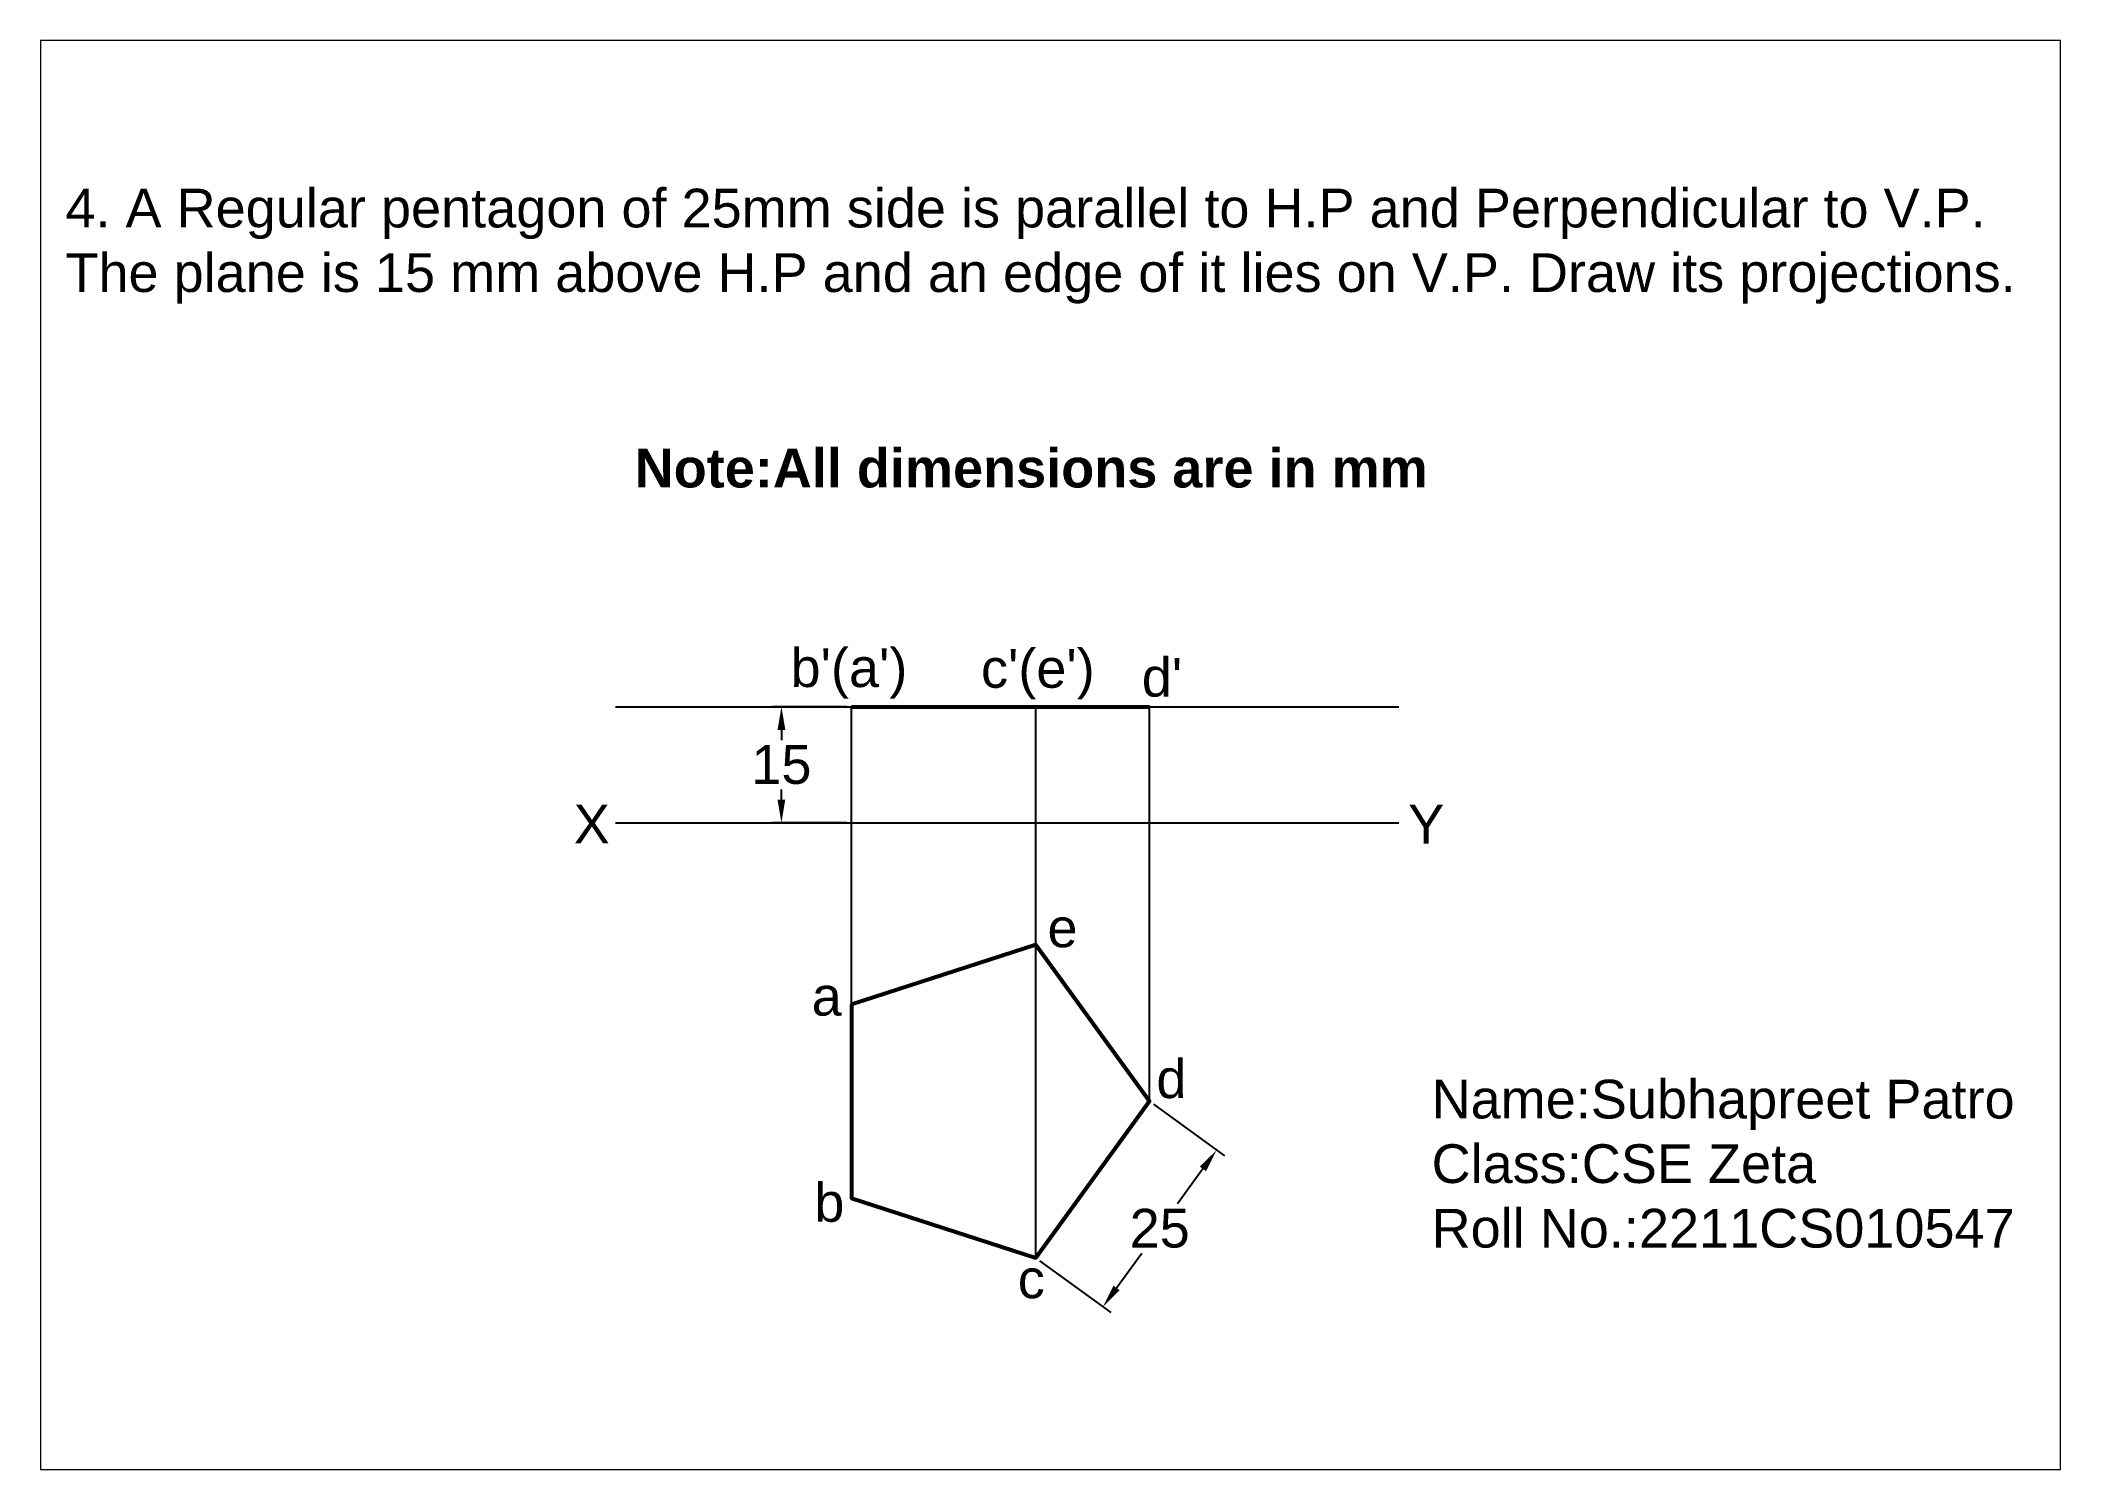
# Paper-space layout 'Layout4' of a CAD drawing. Header units: millimetres. Extents: x 30 to 267, y 21 to 189.
# The model-space entities are those that its viewports show. They can reach past a viewport. Long polylines and large blocks are cut down to what shows.
import ezdxf

# ---------------------------------------------------------------- set-up
doc = ezdxf.new("R2010")
doc.units = ezdxf.units.MM
doc.header["$PDMODE"] = 35
doc.header["$PDSIZE"] = 5
doc.styles.get("Standard").update_dxf_attribs({"font": 'arial.ttf'})
doc.dimstyles.new('ISO-25', dxfattribs={"dimtxt": 5, "dimasz": 3, "dimexe": 1.25, "dimexo": 0.625, "dimtad": 1, "dimtih": 1, "dimtoh": 1, "dimdec": 0, "dimtxsty": 'Standard', "dimcen": 2.5, "dimadec": 0, "dimazin": 0, "dimtfac": 1, "dimtdec": 0, "dimtmove": 0, "dimatfit": 3, "dimfxl": 1, "dimarcsym": 0})

# ---------------------------------------------------------------- blocks, each defined once
blk = doc.blocks.new('*D20')
at = {"color": 0, "lineweight": -2, "transparency": 16777216}
for p, q in [((1324.97, 171.52), (1315.27, 171.52)), ((1316.52, 168.52), (1316.52, 167.2)), ((1316.52, 159.52), (1316.52, 160.84)), ((1324.97, 156.52), (1315.27, 156.52))]:
    blk.add_line(p, q, dxfattribs=at)
at = {"color": 0, "transparency": 16777216}
for points in [[(1316.02, 168.52), (1317.02, 168.52), (1316.52, 171.52)], [(1316.02, 159.52), (1317.02, 159.52), (1316.52, 156.52)]]:
    blk.add_solid(points, dxfattribs=at)
at = {"layer": 'Defpoints', "color": 0, "transparency": 16777216}
for p in [(1316.52, 171.52), (1325.59, 171.52), (1325.59, 156.52)]:
    blk.add_point(p, dxfattribs=at)
at = {"color": 0, "transparency": 16777216, "insert": (1316.52, 164.02), "char_height": 5, "attachment_point": 5}
blk.add_mtext('15', dxfattribs=at)
blk = doc.blocks.new('*D21')
at = {"color": 0, "lineweight": -2, "transparency": 16777216}
for p, q in [((1364.57, 120.2), (1373.75, 113.53)), ((1370.98, 111.84), (1367.7, 107.33)), ((1349.87, 99.98), (1359.06, 93.3)), ((1359.81, 96.47), (1363.09, 100.97))]:
    blk.add_line(p, q, dxfattribs=at)
at = {"color": 0, "transparency": 16777216}
for points in [[(1370.57, 112.13), (1371.38, 111.54), (1372.74, 114.26)], [(1359.41, 96.76), (1360.21, 96.17), (1358.05, 94.04)]]:
    blk.add_solid(points, dxfattribs=at)
at = {"layer": 'Defpoints', "color": 0, "transparency": 16777216}
for p in [(1364.06, 120.57), (1372.74, 114.26), (1349.37, 100.34)]:
    blk.add_point(p, dxfattribs=at)
at = {"color": 0, "transparency": 16777216, "insert": (1365.39, 104.15), "char_height": 5, "attachment_point": 5}
blk.add_mtext('25', dxfattribs=at)

msp = doc.modelspace()

# ---------------------------------------------------------------- linework, layer by layer
for p, q in [((1295.07, 171.52), (1396.3, 171.52)), ((1325.59, 156.52), (1325.59, 171.52)), ((1349.37, 156.52), (1349.37, 171.52)), ((1364.06, 156.52), (1364.06, 171.52)), ((1295.07, 156.52), (1396.3, 156.52)), ((1325.59, 133.07), (1325.59, 156.52)), ((1349.37, 140.79), (1349.37, 156.52)), ((1364.06, 120.57), (1364.06, 156.52)), ((1349.37, 100.34), (1349.37, 140.79))]:
    msp.add_line(p, q)
at = {"lineweight": 53}
msp.add_line((1325.59, 171.52), (1364.06, 171.52), dxfattribs=at)
msp.add_lwpolyline([(1325.59, 133.07), (1325.59, 108.07), (1349.37, 100.34), (1364.06, 120.57), (1349.37, 140.79)], close=True, dxfattribs=at)

# ---------------------------------------------------------------- texts
at = {"char_height": 5, "attachment_point": 1}
for s, width, insert in [('4. A Regular pentagon of 25mm side is parallel to H.P and Perpendicular to V.P. \\PThe plane is 15 mm above H.P and an edge of it lies on V.P. Draw its projections.', 291.5242, (1224.02, 238.4)), ('{\\fArial|b1|i0|c0|p34;Note:All dimensions are in mm}', 127.5297, (1297.56, 204.82)), ("b'(a')", 21.3989, (1317.7, 179.06)), ("c'(e')", 14.7235, (1342.3, 178.96)), ("\\pxt0;d'", 41.024, (1363.07, 177.82)), ('X', 4.5828, (1289.69, 158.86)), ('Y', 9.776, (1397.49, 158.85)), ('\\pxt0;e', 41.024, (1350.89, 145.46)), ('\\pxt0;a', 41.024, (1320.43, 136.63)), ('\\pxt0;d', 41.024, (1364.96, 125.98)), ('Name:Subhapreet Patro\\PClass:CSE Zeta\\PRoll No.:2211CS010547', 93.3731, (1400.51, 123.35)), ('\\pxt0;b', 41.024, (1320.77, 110.01)), ('\\pxt0;c', 41.024, (1347.05, 100.14))]:
    msp.add_mtext_dynamic_manual_height_columns(s, width=width, gutter_width=25, heights=[0], dxfattribs=dict(at, insert=insert))

# ---------------------------------------------------------------- dimensions: what is measured, and where the dimension line sits
for p1, p2, distance, picture, middle in [((1325.59, 156.52), (1325.59, 171.52), 9.07, '*D20', (1316.52, 164.02)), ((1349.37, 100.34), (1364.06, 120.57), -10.73, '*D21', (1365.39, 104.15))]:
    dim = msp.add_aligned_dim(p1=p1, p2=p2, distance=distance, dimstyle='ISO-25')
    dim.commit()
    dim.dimension.update_dxf_attribs({"geometry": picture, "text_midpoint": middle})

psp = doc.layouts.new('Layout4')

# ---------------------------------------------------------------- viewports
at = {"layer": '0'}
psp.add_viewport(center=(148.5, 105), size=(237.6, 168), view_center_point=(1351.28, 165.28), view_height=184.5298, dxfattribs=at)

doc.saveas('drawing.dxf')
